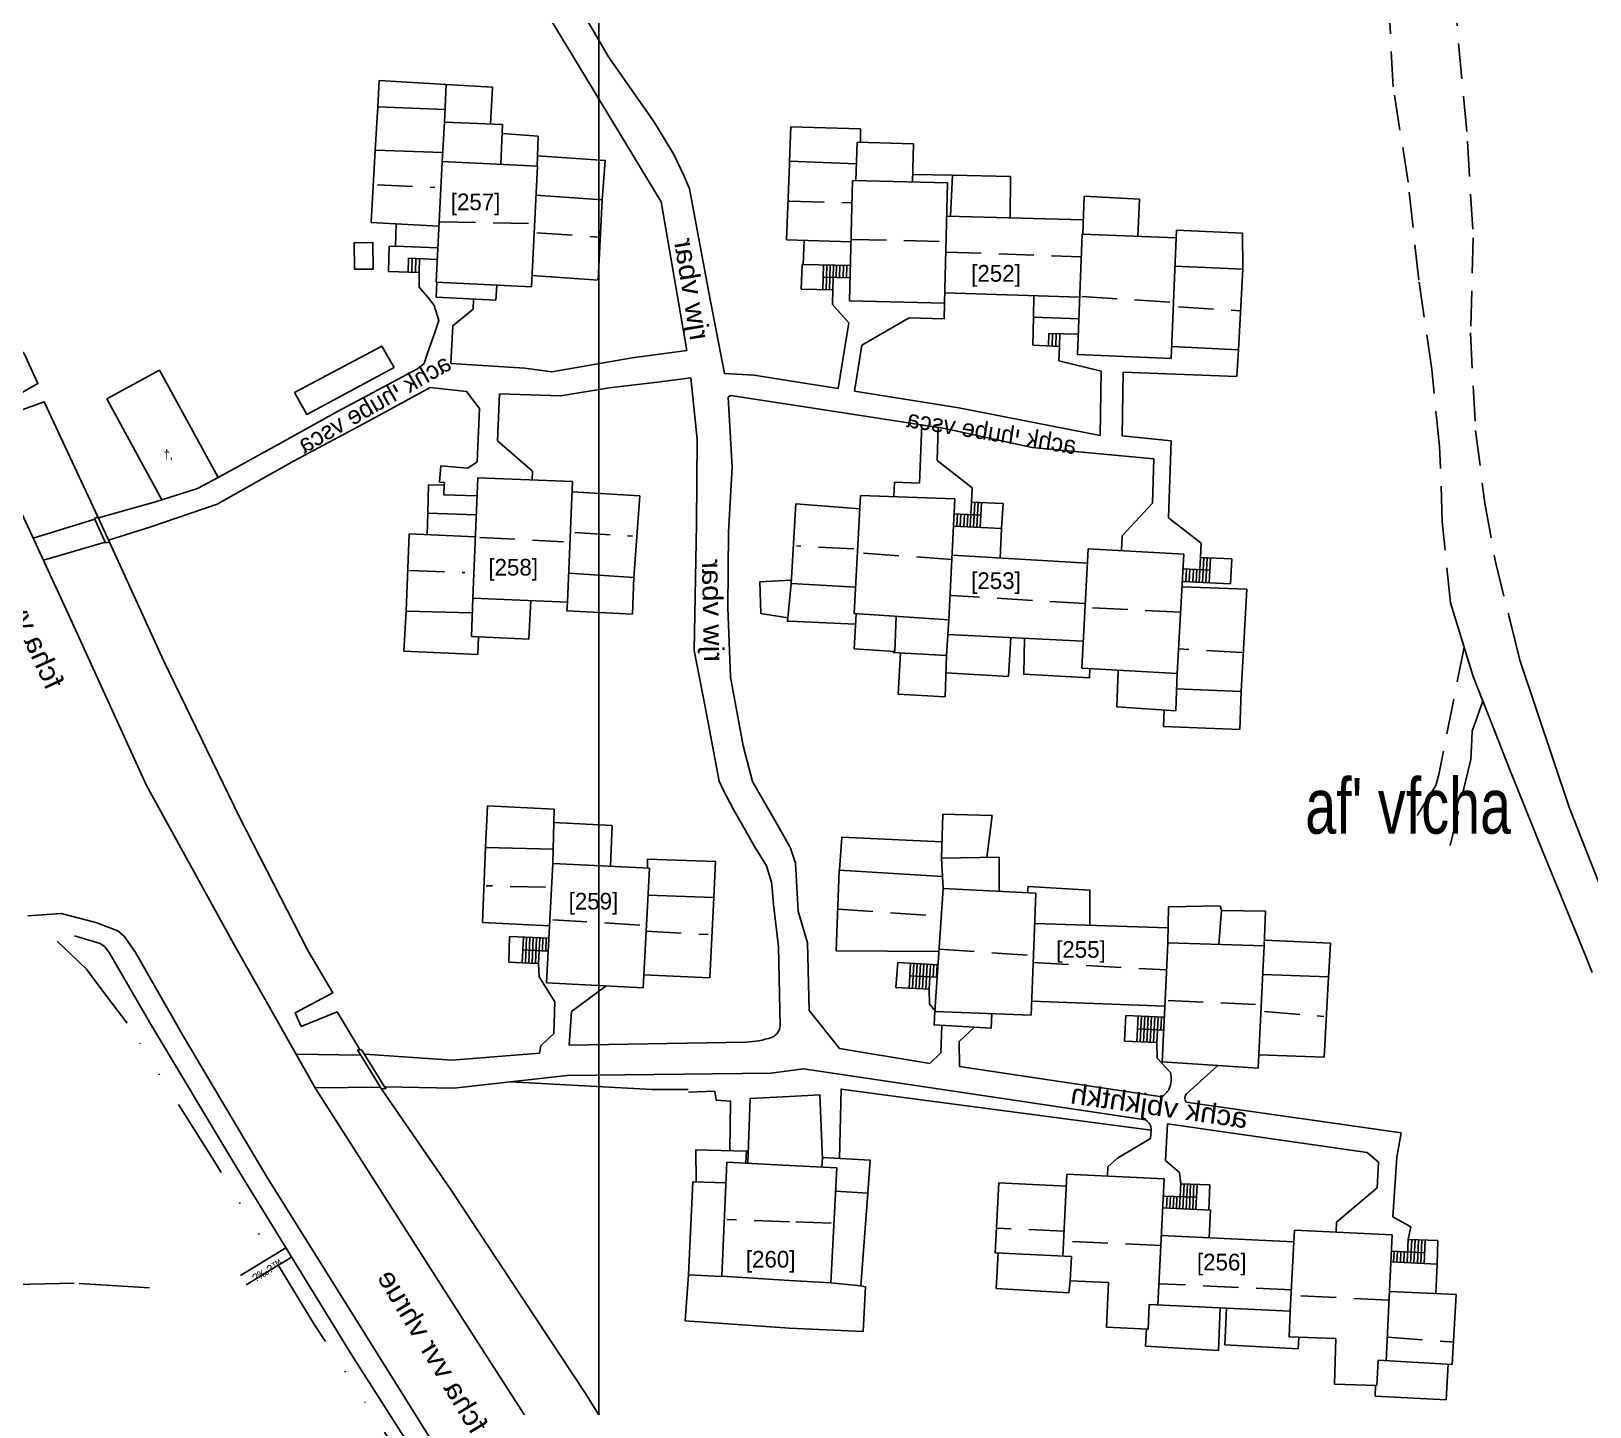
# Model space of a CAD drawing. Header units: millimetres. Extents: x 206768 to 208678, y 737854 to 739416.
# Drawn here: x 207781.8 to 207922, y 738370.9 to 738494.7 of the extents above; entities that cross this region are included whole.
import ezdxf
from ezdxf.enums import TextEntityAlignment as Align

# ---------------------------------------------------------------- set-up
doc = ezdxf.new("R2010")
doc.units = ezdxf.units.MM
doc.header["$LTSCALE"] = 0.5
doc.linetypes.add('DIVIDE', pattern=[31.75, 12.7, -6.35, 0, -6.35, 0, -6.35])
doc.linetypes.add('HIDDEN', pattern=[9.524999999999999, 6.35, -3.175])
doc.layers.get('0').update_dxf_attribs({"color": 2})
for name, color, linetype in [('1BATIM', 6, 'Continuous'), ('1MADREGOT', 60, 'Continuous'), ('F-MADREGOT', 61, 'Continuous'), ('H-HOUSE', 6, 'Continuous'), ('H-KATAN', 6, 'Continuous'), ('H-ROOF', 6, 'HIDDEN'), ('H-SCHACHA', 6, 'Continuous'), ('MISPAR', 1, 'Continuous'), ('R-MIDRACHA', 31, 'Continuous'), ('T-KOLTAN', 7, 'Continuous'), ('TEXT', 7, 'Continuous'), ('TR_ANOT_L', 7, 'Continuous'), ('W-CANAL', 7, 'DIVIDE')]:
    doc.layers.add(name, color=color, linetype=linetype)
for name, color, linetype, lineweight in [('1COVER', 7, 'Continuous', 25), ('1DIRT-ROAD', 30, 'HIDDEN', 25), ('1KAV-ASFLT', 7, 'Continuous', 25), ('1PRAT', 12, 'Continuous', 25), ('A-NOTE', 82, 'Continuous', 9), ('R-E-SAFA', 7, 'Continuous', 25), ('R-MER', 7, 'Continuous', 25), ('rehovot', 7, 'Continuous', 40)]:
    doc.layers.add(name, color=color, linetype=linetype, lineweight=lineweight)
doc.layers.add('help', color=2, linetype='Continuous', lineweight=9, plot=False)
doc.styles.add('NR1', font='narkism$.shx')
doc.styles.add('REHOV-BIG', font='gil1.shx', dxfattribs={"height": 1.8})
doc.styles.add('REHOV-SMALL', font='Gil.shx', dxfattribs={"height": 1.6})
doc.styles.add('TRHEBTXT', font='hebtxt')

# ---------------------------------------------------------------- blocks, each defined once
blk = doc.blocks.new('ANOT0')
at = {"style": 'TRHEBTXT', "flags": 8}
blk.add_attdef('TEXT', text='', height=1.6, dxfattribs=at).set_placement((0, -1.155555555555556), align=Align.TOP_CENTER)
blk = doc.blocks.new('TR_LOT')
at = {"flags": 8}
blk.add_attdef('LOT', text='', height=3, dxfattribs=at).set_placement((0, 0), align=Align.MIDDLE_CENTER)

msp = doc.modelspace()

# ---------------------------------------------------------------- linework, layer by layer
at = {"layer": '1BATIM'}
for p, q in [((207864.7583039778, 738450.155859446), (207869.0922400762, 738449.9458040786)), ((207868.9456369784, 738447.2740788873), (207869.0922400762, 738449.9458040786)), ((207874.95, 738391.8599999999), (207874.5878327675, 738384.4903179448)), ((207874.95, 738391.8599999999), (207883.7, 738391.4299999999)), ((207883.1428522023, 738380.0926901621), (207883.7, 738391.4299999999)), ((207868.84, 738391.07), (207868.52, 738384.7999999999)), ((207874.8965504499, 738390.7723638064), (207868.84, 738391.07)), ((207887.87, 738388.6299999999), (207883.5727778791, 738388.8411777727)), ((207887.87, 738388.6299999999), (207887.7492734726, 738386.1361478757)), ((207895.3804048057, 738385.7667274209), (207883.4500727321, 738386.3442707113)), ((207895.3804048057, 738385.7667274209), (207895.0491858298, 738379.552936371)), ((207895.43, 738386.83), (207895.3804048057, 738385.7667274209)), ((207895.43, 738386.83), (207904.22, 738386.4199999999)), ((207903.6911041708, 738375.0809894173), (207904.22, 738386.4199999999)), ((207875.3618120121, 738384.4508166118), (207868.52, 738384.7999999999)), ((207868.6, 738381.57), (207868.7642123744, 738384.7875362105)), ((207875.25, 738382.26), (207875.3618120121, 738384.4508166118)), ((207908.26, 738383.7799999999), (207904.1058979598, 738383.9737635764)), ((207908.26, 738383.7799999999), (207908.135741707, 738381.1160234243)), ((207868.6, 738381.57), (207875.14, 738381.2)), ((207875.14, 738381.2), (207875.25, 738382.26)), ((207875.25, 738382.26), (207878.7014934641, 738382.1035322963)), ((207878.7014934641, 738382.1035322963), (207878.52, 738378.1)), ((207882.27, 738377.9299999999), (207882.3696310095, 738380.1277428562)), ((207882.3696310095, 738380.1277428562), (207895.0491858298, 738379.552936371)), ((207909.98, 738381.0299999999), (207903.9816396667, 738381.3097870006)), ((207909.98, 738381.0299999999), (207909.63, 738374.75)), ((207888.59, 738376.01), (207888.7635308349, 738379.8378860641)), ((207889.16, 738376.51), (207889.3097416443, 738379.8131245073)), ((207894.97, 738377.22), (207895.0491858298, 738379.552936371)), ((207878.52, 738378.1), (207882.27, 738377.9299999999)), ((207882.04, 738376.3999999999), (207882.109689456, 738377.9372674113)), ((207899.1590902096, 738377.0778115594), (207894.97, 738377.22)), ((207895.78, 738376.1599999999), (207895.8150055836, 738377.1913183483)), ((207882.04, 738376.3999999999), (207888.59, 738376.01)), ((207889.16, 738376.51), (207895.78, 738376.1599999999)), ((207899.02, 738372.98), (207899.1590902096, 738377.0778115594)), ((207902.9765580409, 738375.120812848), (207902.85, 738372.85)), ((207909.63, 738374.75), (207902.9765580409, 738375.120812848)), ((207909.07, 738371.5599999999), (207909.2489701448, 738374.7712357403)), ((207899.02, 738372.98), (207902.85, 738372.85)), ((207902.68, 738371.8799999999), (207902.7130820248, 738372.8546473463)), ((207902.68, 738371.8799999999), (207909.07, 738371.5599999999))]:
    msp.add_line(p, q, dxfattribs=at)
at = {"layer": '1COVER'}
for p, q in [((207812.9680859875, 738487.8641064707), (207813.1079503394, 738490.2458750316)), ((207813.1079503394, 738490.2458750316), (207819.1334537026, 738489.885557211)), ((207864.68, 738481.7199999999), (207861.101929807, 738481.7820361854)), ((207816.6807574383, 738472.9600605174), (207816.7, 738471.65)), ((207853.9014129947, 738471.4004493121), (207853.8756598178, 738470.1053142099)), ((207821.54, 738469.67), (207821.5856615122, 738470.5710633805)), ((207855.3308321045, 738468.4553222051), (207853.8756598178, 738470.1053142099)), ((207863.9170023633, 738468.8029421958), (207863.9520287954, 738470.2025039664)), ((207854.381005516, 738462.5309800939), (207855.3308321045, 738468.4553222052)), ((207860.7756986818, 738468.8815261902), (207856.5269696558, 738466.4405629246)), ((207860.7756986818, 738468.8815261902), (207863.9170023633, 738468.8029421958)), ((207856.5269696558, 738466.4405629246), (207855.8620910438, 738462.2935234468)), ((207874.3021188854, 738466.3121745384), (207874.2448527209, 738465.0134364638)), ((207890.2612574027, 738463.6034070338), (207890.39, 738466)), ((207788.5809250519, 738461.597643151), (207793.3171075898, 738464.1915928357)), ((207793.3171075898, 738464.1915928357), (207798.6010791699, 738454.5438135917)), ((207874.2448527209, 738465.0134364638), (207878.03, 738464.09)), ((207880.0264139246, 738464.016628517), (207890.2612574027, 738463.6034070338)), ((207788.5809250519, 738461.597643151), (207793.5470823982, 738452.5301474152)), ((207861.8972865816, 738459.2612879522), (207861.7104630791, 738454.0211390551)), ((207863.3900687122, 738459.0321056333), (207863.2843287917, 738456.0662425593)), ((207863.99, 738458.94), (207871.85, 738457.22)), ((207884.3556751818, 738457.8419638898), (207884.1085372269, 738450.9100754306)), ((207821.9048543444, 738455.940178298), (207821.0833943804, 738455.3699121079)), ((207866.4362081036, 738453.6033871425), (207863.2843287917, 738456.0662425593)), ((207818.6465197266, 738455.5674229523), (207818.5283230642, 738454.1093177921)), ((207821.0833943804, 738455.3699121079), (207818.6465197266, 738455.5674229523)), ((207826.88, 738455.1), (207826.848032592, 738454.3144428842)), ((207818.95, 738453.83), (207818.9576809209, 738454.0745093148)), ((207859.4560730458, 738454.101513306), (207859.3884965059, 738452.8030966219)), ((207861.7104630791, 738454.0211390551), (207859.4560730458, 738454.101513306)), ((207866.4362081036, 738453.6033871425), (207866.380147544, 738452.3092096539)), ((207879.9414339518, 738449.2944484869), (207882.6547661924, 738452.2334667161)), ((207887.0281676823, 738448.6286975698), (207884.1085372269, 738450.9100754306)), ((207879.9414339518, 738449.2944484869), (207879.8738574118, 738447.9960318027)), ((207887.0281676823, 738448.6286975698), (207886.9721071227, 738447.3345200812)), ((207822.67, 738421.26), (207822.8267037798, 738424.9923138231)), ((207822.8267037798, 738424.9923138231), (207828.8480107849, 738424.6858273926)), ((207828.794843411, 738423.4869801289), (207828.8480107849, 738424.6858273926))]:
    msp.add_line(p, q, dxfattribs=at)
msp.add_lwpolyline([(207793.5470823982, 738452.5301474154), (207796.75, 738453.53), (207798.6010791699, 738454.5438135917)], dxfattribs=at)
at = {"layer": '1DIRT-ROAD'}
for points in [[(207909.47, 738443.24), (207908.73, 738450.57), (207908.49, 738457.35), (207907.78, 738464.23), (207906.62, 738472.29), (207905.66, 738481.08), (207904.31, 738489.68), (207903.74, 738500.57), (207902.04, 738505.73), (207901.36, 738507.55), (207900.81, 738510.55), (207900.64, 738511.83), (207900.59, 738514.75), (207900.51, 738517.4), (207900.76, 738523.1), (207900.44, 738525.7), (207900.31, 738528.17), (207900.5, 738530.54), (207900.81, 738532.84), (207901.8, 738538.17)], [(207905.47, 738537.82), (207906.28, 738525.62), (207908.4, 738513.1), (207909.41, 738503.06), (207910.2, 738493.56), (207911.01, 738484.78), (207911.51, 738476.08), (207911.27, 738467.53), (207911.72, 738458.75), (207912.56, 738452.22), (207913.51, 738446.95), (207914.86, 738441.53)], [(207910.6901329347, 738439.2670548282), (207908.43, 738427.8), (207908.15, 738426.82), (207905.89, 738423.16)], [(207909.43, 738421.44), (207911.3, 738429.15), (207911.37, 738430.32), (207911.43, 738431.71), (207912.3828075908, 738434.4002802564)]]:
    msp.add_lwpolyline(points, dxfattribs=at)
at = {"layer": '1KAV-ASFLT'}
for points in [[(207747.59, 738521.65), (207747.59, 738521.65), (207752.97, 738512.11), (207759.33, 738499.36), (207770.23, 738474.63), (207778.56, 738456.41), (207785.34, 738441.82), (207792.15, 738426.81), (207800, 738412.62), (207807.37, 738399.56), (207820.94, 738378.31), (207836.04, 738354.86), (207839.2351979886, 738350)], [(207922.2066421826, 738410), (207921.57, 738411.58), (207917.8, 738420.81), (207914.82, 738428.23), (207913.25, 738432.21), (207911.5, 738436.63), (207909.47, 738443.24)], [(207914.86, 738441.53), (207915.71, 738438.1), (207920.17, 738424.78), (207925.79, 738410.53), (207925.9892675782, 738410)], [(207829.1945, 738350), (207828.78, 738350.64), (207820.49, 738363.59), (207813.27, 738375.17), (207803.03, 738391.57), (207795.48, 738404.25), (207791.16, 738411.81), (207790.15, 738413.28), (207789.58, 738413.74), (207787.6, 738414.5), (207784.5, 738415.31), (207781.49, 738415.1)]]:
    msp.add_lwpolyline(points, dxfattribs=at)
at = {"layer": '1MADREGOT'}
for p, q in [((207815.7302873841, 738474.2460621934), (207815.6912362019, 738472.9908456224)), ((207816.0599713098, 738474.2307705702), (207816.021076614, 738472.9805839207)), ((207816.3898117219, 738474.2205088686), (207816.3509170262, 738472.9703222191)), ((207816.7196521341, 738474.2102471669), (207816.6807574383, 738472.9600605174)), ((207851.1347446922, 738473.6997270943), (207851.0644227774, 738471.461523084)), ((207851.23, 738473.7), (207851.1347446922, 738473.6997270943)), ((207853.0016947061, 738471.4229659947), (207853.0574695315, 738473.6516082718)), ((207853.0295821187, 738472.5372871332), (207855.4588214982, 738472.4764920907)), ((207853.3016008023, 738471.4154604337), (207853.3573756277, 738473.6441027109)), ((207853.6015068986, 738471.4079548728), (207853.6572817239, 738473.6365971501)), ((207853.9014129947, 738471.4004493121), (207853.9571878201, 738473.6290915894)), ((207854.1992158941, 738472.5080154459), (207854.2271033067, 738473.6223365844)), ((207854.4991219903, 738472.5005098849), (207854.527009403, 738473.6148310236)), ((207854.8290186962, 738472.4922537683), (207854.8569061088, 738473.6065749067)), ((207855.1289247924, 738472.4847482073), (207855.1568122051, 738473.599069346)), ((207853.9015283036, 738471.4050568081), (207851.0644227774, 738471.461523084)), ((207873.3125128678, 738466.3558099276), (207873.3240988078, 738467.4903602279)), ((207873.6423815403, 738466.3412647978), (207873.6539758066, 738467.4766304425)), ((207873.9722502129, 738466.3267196682), (207873.9839586012, 738467.4732606837)), ((207874.3021188854, 738466.3121745384), (207874.3139413958, 738467.4698909249)), ((207866.380147544, 738452.3092096539), (207866.272223527, 738450.0824834387)), ((207866.3799244218, 738452.3046061189), (207869.2149310027, 738452.1817489126)), ((207866.6797957976, 738452.2946864301), (207866.5718717807, 738450.0679602149)), ((207866.9794440515, 738452.2801632062), (207866.8715200345, 738450.0534369911)), ((207867.2790923052, 738452.2656399823), (207867.1711682882, 738450.0389137672)), ((207869.0922400762, 738449.9458040786), (207869.2149310027, 738452.1817489126)), ((207867.2251302967, 738451.1522768748), (207864.8122659863, 738451.2692225534)), ((207865.1275925205, 738451.2539394416), (207865.0736305121, 738450.140576334)), ((207865.4272407743, 738451.2394162177), (207865.3732787658, 738450.1260531101)), ((207865.7568538534, 738451.2234406717), (207865.7028918449, 738450.110077564)), ((207866.0565021071, 738451.2089174477), (207866.0025400986, 738450.0955543402)), ((207886.9723302448, 738447.3391236161), (207886.8644062278, 738445.1123974009)), ((207886.9721071227, 738447.3345200812), (207889.8071137035, 738447.2116628748)), ((207887.2719784985, 738447.3246003924), (207887.1640544816, 738445.0978741772)), ((207887.5716267523, 738447.3100771684), (207887.4637027353, 738445.0833509533)), ((207887.871275006, 738447.2955539445), (207887.763350989, 738445.0688277294)), ((207887.8173129976, 738446.182190837), (207885.4044486871, 738446.2991365156)), ((207885.7197752214, 738446.2838534039), (207885.6658132129, 738445.1704902962)), ((207886.0194234751, 738446.2693301799), (207885.9654614666, 738445.1559670724)), ((207886.3490365542, 738446.2533546339), (207886.2950745457, 738445.1399915263)), ((207886.648684808, 738446.23883141), (207886.5947227995, 738445.1254683024)), ((207889.684422777, 738444.9757180408), (207889.8071137035, 738447.2116628748)), ((207885.3504866787, 738445.1857734083), (207889.684422777, 738444.9757180408))]:
    msp.add_line(p, q, dxfattribs=at)
at = {"layer": '1PRAT'}
for p, q in [((207824.75, 738410.9199999999), (207824.81, 738413.23)), ((207824.81, 738413.23), (207828.3592673489, 738413.0821138603)), ((207825.97, 738410.8799999999), (207826.0657365685, 738413.1776776429)), ((207826.2657994021, 738410.8676750249), (207826.3615359705, 738413.1653526679)), ((207826.5595445255, 738410.8554356447), (207826.655281094, 738413.1531132876)), ((207826.853289649, 738410.8431962646), (207826.9490262175, 738413.1408739076)), ((207827.1470347725, 738410.8309568844), (207827.242771341, 738413.1286345273)), ((207827.440779896, 738410.8187175043), (207827.5365164645, 738413.1163951473)), ((207827.7823933037, 738411.9553169457), (207827.830261588, 738413.104155767)), ((207828.0761384272, 738411.9430775654), (207828.1240067115, 738413.091916387)), ((207825.97, 738410.8799999999), (207824.75, 738410.9199999999)), ((207827.44, 738410.7999999999), (207825.97, 738410.8799999999)), ((207826.0178682843, 738412.0288388215), (207828.3004264537, 738411.9337322311)), ((207827.48, 738409.6099999999), (207827.44, 738410.7999999999)), ((207859.58, 738408.6599999999), (207859.74, 738410.8899999999)), ((207863.3684040323, 738410.688421998), (207859.74, 738410.8899999999)), ((207860.77, 738408.6), (207860.8936615384, 738410.8259076922)), ((207861.0695381059, 738408.583358994), (207861.1931996444, 738410.8092666863)), ((207861.369076212, 738408.5667179881), (207861.4927377503, 738410.7926256804)), ((207861.6686143178, 738408.5500769822), (207861.7922758563, 738410.7759846746)), ((207861.9681524238, 738408.5334359764), (207862.0918139623, 738410.7593436687)), ((207860.8318307692, 738409.7129538461), (207863.2921878431, 738409.5762673423)), ((207862.2676905298, 738408.5167949705), (207862.3913520682, 738410.7427026628)), ((207862.57, 738408.5), (207862.6318307692, 738409.6129538461)), ((207862.6290594049, 738409.6131078107), (207862.6908901742, 738410.726061657)), ((207862.9285975109, 738409.5964668049), (207862.9904282801, 738410.7094206511)), ((207863.2281356169, 738409.579825799), (207863.2899663861, 738410.6927796452)), ((207860.77, 738408.6), (207859.58, 738408.6599999999)), ((207862.57, 738408.5), (207860.77, 738408.6)), ((207862.61, 738407.1599999999), (207862.57, 738408.5)), ((207863.2004026222, 738406.4755509424), (207862.61, 738407.1599999999)), ((207880.131863007, 738403.8626742773), (207880.2616382721, 738406.1387327728)), ((207880.2616382721, 738406.1387327728), (207883.739330711, 738405.9844324257)), ((207881.3600000005, 738406.09), (207881.2575073827, 738403.779974075)), ((207881.6597051498, 738406.0767025019), (207881.557212532, 738403.766676577)), ((207881.9594102992, 738406.0634050037), (207881.8569176813, 738403.7533790789)), ((207882.2591154485, 738406.0501075056), (207882.1566228307, 738403.7400815808)), ((207882.5588205979, 738406.0368100076), (207882.45632798, 738403.7267840828)), ((207882.8585257472, 738406.0235125095), (207882.7560331294, 738403.7134865847)), ((207883.1582308965, 738406.0102150114), (207883.1069845876, 738404.855202049)), ((207883.4579360459, 738405.9969175134), (207883.406689737, 738404.8419045509)), ((207880.13, 738403.83), (207883.06, 738403.7)), ((207881.3087536916, 738404.9349870374), (207883.6836738912, 738404.8296151517)), ((207883.1112463089, 738404.8550129624), (207883.06, 738403.7)), ((207883.07, 738402.3099999999), (207883.06, 738403.7)), ((207901.96, 738393.8099999999), (207901.96, 738393.8099999999)), ((207886.6544434174, 738389.7982886571), (207883.6245629443, 738389.8949436344)), ((207883.9803662967, 738389.8835932972), (207883.9282804734, 738388.8237073596)), ((207884.2742603569, 738389.874217903), (207884.2219261072, 738388.8092767742)), ((207884.5681544172, 738389.8648425089), (207884.5155717409, 738388.7948461887)), ((207884.8620484775, 738389.8554671147), (207884.8092173746, 738388.7804156033)), ((207885.1559425378, 738389.8460917205), (207885.1028630084, 738388.7659850179)), ((207885.212426271, 738391.0193717825), (207885.1547697751, 738389.8461291323)), ((207887.82, 738390.9099999999), (207885.2072975784, 738390.9953044977)), ((207885.5072436761, 738391.004883613), (207885.3965086421, 738388.7515544324)), ((207885.8008893098, 738390.9904530275), (207885.6901542758, 738388.737123847)), ((207886.0945349436, 738390.9760224421), (207885.9837999096, 738388.7226932616)), ((207886.3881805773, 738390.9615918567), (207886.2774455433, 738388.7082626761)), ((207886.681826211, 738390.9471612712), (207886.571091177, 738388.6938320907)), ((207887.82, 738390.9099999999), (207887.7318151603, 738388.6367907978)), ((207905.6672709803, 738385.9814924798), (207905.5704363172, 738383.9054517758)), ((207908.32, 738385.9099999999), (207905.6672709803, 738385.9814924798)), ((207905.977329332, 738385.9670301449), (207905.8804946689, 738383.890989441)), ((207906.282996999, 738385.9527726087), (207906.1861623359, 738383.8767319047)), ((207906.588664666, 738385.9385150725), (207906.4918300029, 738383.8624743684)), ((207906.894332333, 738385.9242575362), (207906.7974976699, 738383.8482168321)), ((207907.2, 738385.9099999999), (207907.1031653369, 738383.8339592959)), ((207908.26, 738383.7799999999), (207908.32, 738385.9099999999)), ((207804.6965007255, 738385.2416049201), (207800.6087533488, 738382.7551298905)), ((207805.2187922338, 738384.3888324478), (207801.1284381176, 738381.9007718033)), ((207907.1481856902, 738384.7991517482), (207904.1509183131, 738384.9389560285)), ((207904.3927860025, 738384.9276743729), (207904.3477656492, 738383.9624819208)), ((207904.6984536695, 738384.9134168368), (207904.6534333162, 738383.9482243846)), ((207905.0041213365, 738384.8991593005), (207904.9591009832, 738383.9339668483)), ((207905.3097890035, 738384.8849017643), (207905.2647686502, 738383.919709312))]:
    msp.add_line(p, q, dxfattribs=at)
at = {"layer": 'F-MADREGOT'}
for p, q in [((207813.99, 738475.31), (207813.92, 738473.06)), ((207814.55, 738475.34), (207813.99, 738475.31)), ((207815.7302873841, 738474.2460621934), (207818.3305819867, 738474.1519314694)), ((207813.92, 738473.06), (207816.6807574383, 738472.9600605174)), ((207871.97, 738468.93), (207871.8909508012, 738466.418491856)), ((207873.3240988078, 738467.4903602279), (207875.9748414848, 738467.4355445879)), ((207871.8909508012, 738466.418491856), (207874.3021188854, 738466.3121745384))]:
    msp.add_line(p, q, dxfattribs=at)
at = {"layer": 'H-HOUSE'}
for p, q in [((207818.9558765151, 738486.4778402206), (207819.1334537026, 738489.885557211)), ((207819.1334537026, 738489.885557211), (207823.2887198055, 738489.6370773189)), ((207823.2887198055, 738489.6370773189), (207823.114021743, 738486.3262196147)), ((207818.7537820781, 738482.9551683338), (207818.9558765151, 738486.4778402206)), ((207818.9558765151, 738486.4778402206), (207824.2, 738486.27)), ((207824.2, 738486.27), (207824.0328201223, 738482.6928465987)), ((207824.1530008948, 738485.463182027), (207827.4084774419, 738485.2354439294)), ((207827.4084774419, 738485.2354439294), (207827.31, 738482.53)), ((207812.74, 738483.98), (207812.3812116383, 738477.4523799531)), ((207812.76, 738483.98), (207812.74, 738483.98)), ((207812.76, 738483.98), (207818.8005829087, 738483.7709452182)), ((207855.9720240103, 738481.2302200116), (207856.08, 738484.7)), ((207856.08, 738484.7), (207861.16, 738484.53)), ((207861.16, 738484.53), (207861.0668476828, 738481.102664091)), ((207818.2147814629, 738472.1059179641), (207818.7537820781, 738482.9551683338)), ((207818.7537820781, 738482.9551683338), (207827.3303229994, 738482.5289897238)), ((207827.3303229994, 738482.5289897238), (207826.7911055125, 738471.6797524185)), ((207850, 738482.7182142846), (207849.73, 738475.9200000002)), ((207850.01, 738482.97), (207850, 738482.7182142851)), ((207856.0190988889, 738482.7429588361), (207850.01, 738482.97)), ((207855.6780797054, 738481.2375793117), (207855.4072614428, 738470.4162629712)), ((207864.2228465043, 738481.0236493181), (207855.6780797054, 738481.2375793117)), ((207863.9520287954, 738470.2025039664), (207864.2228465043, 738481.0236493181)), ((207827.2015001367, 738479.9370303706), (207833.16, 738479.52)), ((207833.16, 738479.52), (207832.78, 738472.29)), ((207876.39, 738476.42), (207876.514549418, 738479.846568913)), ((207876.514549418, 738479.846568913), (207881.4809804858, 738479.5707952629)), ((207881.4809804858, 738479.5707952629), (207881.3438068034, 738476.2193487396)), ((207812.3812116383, 738477.4523799531), (207818.465430891, 738477.1511040434)), ((207864.148312337, 738478.0454649837), (207876.4365252067, 738477.6999885334)), ((207849.73, 738475.9200000002), (207855.5399477716, 738475.7181238004)), ((207876.3377329707, 738476.4215642067), (207875.9000834551, 738465.5843655247)), ((207884.7800220678, 738476.0805461776), (207876.3377329707, 738476.4215642067)), ((207884.3423782895, 738465.2435163853), (207884.7800220678, 738476.0805461776)), ((207832.78, 738472.29), (207826.842293231, 738472.7096665405)), ((207890.78, 738473.26), (207884.677323789, 738473.537509211)), ((207890.39, 738466), (207890.78, 738473.26)), ((207826.7911055125, 738471.6797524185), (207818.2147814629, 738472.1059179641)), ((207876.1088875174, 738470.7548296247), (207863.9753361478, 738471.1338029171)), ((207855.4072614428, 738470.4162629712), (207863.9520287954, 738470.2025039664)), ((207875.9000834551, 738465.5843655247), (207884.3423782895, 738465.2435163853)), ((207884.3850788955, 738466.3008780171), (207890.39, 738466)), ((207821.5210630829, 738443.6683982098), (207821.9624915677, 738454.5132547593)), ((207821.9624915677, 738454.5132547593), (207830.4788303504, 738454.1666914467)), ((207830.4788303504, 738454.1666914467), (207830.0373980994, 738443.3216644415)), ((207830.4415391811, 738453.2505288012), (207836.53, 738452.87)), ((207836.53, 738452.87), (207835.99, 738445.54)), ((207856.39, 738452.91), (207855.8373096283, 738442.2905986526)), ((207864.8784986424, 738452.60736527), (207856.39, 738452.91)), ((207850.5849377168, 738452.1478493697), (207850.15, 738444.99)), ((207856.327825048, 738451.7153695115), (207850.5849377168, 738452.1478493697)), ((207864.3510962214, 738441.7258133206), (207864.8784986424, 738452.60736527)), ((207815.78, 738449.47), (207815.51, 738442.52)), ((207821.7464374664, 738449.2053151586), (207815.78, 738449.47)), ((207864.6323816305, 738447.5293926566), (207876.8054321994, 738446.8088354034)), ((207876.875360906, 738448.1029351809), (207876.2942178682, 738437.377812396)), ((207885.4706813432, 738447.6372792323), (207876.875360906, 738448.1029351809)), ((207884.8895253758, 738436.9119847367), (207885.4706813432, 738447.6372792323)), ((207835.99, 738445.54), (207830.1434971949, 738445.9282876626)), ((207850.15, 738444.99), (207855.9608930455, 738444.6651323426)), ((207885.3120600187, 738444.6800766122), (207891.1589176448, 738444.4895320826)), ((207891.1589176448, 738444.4895320826), (207890.6427928504, 738435.2727680425)), ((207821.5210630829, 738443.6683982098), (207821.3914404756, 738440.2251271531)), ((207830.0373980994, 738443.3216644415), (207821.5210630829, 738443.6683982098)), ((207826.5644975514, 738439.9966029028), (207826.7466467932, 738443.455643976)), ((207815.51, 738442.52), (207821.471597368, 738442.3544000732)), ((207856.0089231085, 738442.2792142027), (207855.82, 738439.12)), ((207855.8373096283, 738442.2905986526), (207864.3510962214, 738441.7258133206)), ((207859.4689707001, 738438.8768611288), (207859.6032155235, 738442.0407769796)), ((207864.3510962214, 738441.7258133206), (207864.1250666124, 738438.5253557693)), ((207821.3914404756, 738440.2251271531), (207826.5644975514, 738439.9966029028)), ((207864.2575840304, 738440.401731051), (207876.425586448, 738439.8013361951)), ((207855.82, 738439.12), (207859.4689707001, 738438.8768611288)), ((207859.34, 738438.79), (207859.3447359893, 738438.8851391583)), ((207864.1250666124, 738438.5253557693), (207859.34, 738438.79)), ((207859.7934456581, 738435.0533353887), (207859.9925120682, 738438.7539119853)), ((207864.1250666124, 738438.5253557693), (207864.018576122, 738434.7875527613)), ((207876.2942178682, 738437.377812396), (207884.8895253758, 738436.9119847367)), ((207879.44, 738433.9), (207879.5611846844, 738437.1820852031)), ((207884.89, 738436.99), (207884.77, 738433.53)), ((207864.018576122, 738434.7875527613), (207859.7934456581, 738435.0533353887)), ((207890.6427928504, 738435.2727680425), (207884.8277660442, 738435.513504821)), ((207884.77, 738433.53), (207879.44, 738433.9)), ((207828.7045500892, 738419.8209024905), (207828.794843411, 738423.4869801289)), ((207828.794843411, 738423.4869801289), (207834.04, 738423.22)), ((207863.68, 738420.28), (207863.79, 738424.26)), ((207863.79, 738424.26), (207868.23, 738424.12)), ((207868.23, 738424.12), (207867.7475905296, 738420.3526117547)), ((207834.04, 738423.22), (207833.8973418001, 738419.554781634)), ((207822.386146796, 738414.4992872818), (207822.67, 738421.26)), ((207822.67, 738421.26), (207828.7357709905, 738421.0885294419)), ((207828.7045500892, 738419.8209024905), (207828.1534365902, 738409.0649713436)), ((207837.4066649083, 738419.3749353928), (207828.7045500892, 738419.8209024905)), ((207836.8555634446, 738408.6191781287), (207837.4066649083, 738419.3749353928)), ((207854.48, 738419.21), (207854.2, 738411.96)), ((207863.7726600084, 738418.647439865), (207854.48, 738419.21)), ((207863.67, 738420.29), (207868.88, 738420.37)), ((207863.84, 738417.57), (207863.67, 738420.29)), ((207868.88, 738420.37), (207868.8579925753, 738417.3109679704)), ((207837.2541907339, 738416.9541520498), (207843.1922350204, 738416.7540959507)), ((207843.1922350204, 738416.7540959507), (207842.8252776505, 738409.5187060443)), ((207863.32122633, 738410), (207863.84, 738417.57)), ((207863.84, 738417.57), (207872.17, 738417.14)), ((207872.17, 738417.14), (207871.8903825137, 738410)), ((207884.04, 738412.67), (207884.11, 738415.91)), ((207884.11, 738415.91), (207888.74, 738416)), ((207888.88, 738415.57), (207888.6246443902, 738412.5279375177)), ((207888.74, 738416), (207888.88, 738415.57)), ((207892.82, 738415.52), (207888.88, 738415.57)), ((207892.71, 738412.41), (207892.82, 738415.52)), ((207828.4162515542, 738414.1942589815), (207822.386146796, 738414.4992872818)), ((207884.0690880377, 738414.0163606035), (207872.0626178611, 738414.3980095697)), ((207883.9328623853, 738410), (207884.05, 738412.66)), ((207884.05, 738412.66), (207892.71, 738412.41)), ((207892.71, 738412.41), (207892.5916909091, 738410)), ((207854.2, 738411.96), (207863.4510063476, 738411.8937636777)), ((207842.8252776505, 738409.5187060443), (207836.9163160995, 738409.8048777741)), ((207863.08, 738406.48), (207863.32122633, 738410)), ((207871.8903825137, 738410), (207871.74, 738406.16)), ((207883.5458692408, 738401.9703215103), (207883.9328623853, 738410)), ((207892.5916909091, 738410), (207892.17, 738401.41)), ((207892.56, 738409.82), (207898.49, 738409.62)), ((207898.49, 738409.62), (207898.1, 738402.39)), ((207828.1534365902, 738409.0649713436), (207836.8555634446, 738408.6191781287)), ((207871.7900197356, 738407.4372481327), (207883.7866264126, 738406.9657657743)), ((207871.74, 738406.16), (207863.08, 738406.48)), ((207898.1, 738402.39), (207892.2286774715, 738402.605281826)), ((207892.17, 738401.41), (207883.5458692408, 738401.9703215103)), ((207843.91, 738382.68), (207844.38, 738392.94)), ((207844.38, 738392.94), (207850, 738392.6501921134)), ((207850, 738392.6501921134), (207854.27, 738392.43)), ((207840.91, 738382.8), (207841.313604456, 738391.1849304707)), ((207841.313604456, 738391.1849304707), (207844.2945018611, 738391.0735938183)), ((207854.27, 738392.43), (207853.72, 738382.08)), ((207857.04, 738390.15), (207854.1590534681, 738390.3421879915)), ((207856.43, 738381.82), (207857.04, 738390.15)), ((207840.6106697391, 738378.6790697578), (207840.91, 738382.8)), ((207843.87, 738382.65), (207840.91, 738382.8)), ((207850, 738382.3075229357), (207843.91, 738382.68)), ((207853.72, 738382.08), (207850, 738382.3075229357)), ((207853.72, 738382.08), (207856.43, 738381.82)), ((207856.43, 738381.82), (207856.85, 738381.74)), ((207856.85, 738381.74), (207856.62, 738377.72)), ((207850, 738378.0246517411), (207840.6106697391, 738378.6790697578)), ((207856.62, 738377.72), (207850, 738378.0246517411))]:
    msp.add_line(p, q, dxfattribs=at)
at = {"layer": 'H-KATAN'}
msp.add_lwpolyline([(207812.529726678, 738475.6622519944), (207810.8550354954, 738475.648042948), (207810.8752977123, 738473.2627311173), (207812.5499878258, 738473.2769736509), (207812.529726678, 738475.6622519944)], dxfattribs=at)
at = {"layer": 'H-ROOF'}
for points in [[(207812.93, 738480.85), (207818.1032419893, 738480.619889994)], [(207849.94, 738479.4), (207850, 738479.3982366855)], [(207849.94, 738479.4), (207855.6279083706, 738479.2328404883)], [(207818.58, 738477.54), (207826.52, 738477.37)], [(207827.29, 738476.55), (207832.82, 738476.14)], [(207855.5456688375, 738475.94672531), (207864.0907294535, 738475.7446082389)], [(207864.0673704367, 738474.8112449202), (207876.2556328129, 738474.3885773285)], [(207876.3, 738470.8), (207884.28, 738470.29)], [(207884.99, 738469.89), (207890.54, 738469.52)], [(207822.14, 738449.14), (207829.68, 738448.75)], [(207830.69, 738449.57), (207835.88, 738449.25)], [(207855.797928696, 738448.1189266741), (207850.63, 738448.37)], [(207864.5895775473, 738447.1645120229), (207856.4325476948, 738447.724731797)], [(207815.81, 738446.17), (207820.8027703516, 738445.9791664436)], [(207876.6101046333, 738443.2053785789), (207864.5355026005, 738443.9019902344)], [(207885.1870299757, 738442.4019868446), (207876.5900674727, 738442.8357275143)], [(207890.7, 738438.8), (207885.0070025634, 738439.1218263657)], [(207828.05, 738417.67), (207822.71, 738417.8)], [(207854.3441257386, 738415.6918271608), (207863.6683178204, 738415.0647955639)], [(207836.54, 738414.26), (207828.7140849018, 738414.7535271327)], [(207837.0873931032, 738413.7198997795), (207842.69, 738413.41)], [(207863.4652549106, 738412.101680209), (207871.9504773997, 738411.5345159272)], [(207871.9254340858, 738410.8950378186), (207883.9431271022, 738410.2330946135)], [(207884.06, 738407.48), (207891.93, 738407.12)], [(207892.74, 738406.48), (207898.09, 738406.05)], [(207850, 738387.5819296376), (207844.37, 738387.78)], [(207853.75, 738387.45), (207850, 738387.5819296376)], [(207874.6981964187, 738386.7360899171), (207868.6330310306, 738387.0147017549)], [(207883.4061757921, 738385.4510190244), (207874.67, 738385.85)], [(207895.1515074589, 738381.4725281505), (207883.2366026951, 738382.0004036782)], [(207903.9455012376, 738380.5350143363), (207895.2, 738380.97)], [(207903.7902741458, 738377.2070969312), (207909.7412102964, 738376.7454304611)]]:
    msp.add_lwpolyline(points, dxfattribs=at)
at = {"layer": 'H-SCHACHA'}
for p, q in [((207812.74, 738483.98), (207812.9680859875, 738487.8641064707)), ((207812.9680859875, 738487.8641064707), (207819.0166172947, 738487.6434594616)), ((207850.01, 738482.97), (207850.1320648221, 738486.0605040048)), ((207850.1320648221, 738486.0605040048), (207856.399324734, 738485.8843266611)), ((207856.399324734, 738485.8843266611), (207856.399324734, 738484.689313936)), ((207864.68, 738481.72), (207864.5028604354, 738478.0354970561)), ((207869.876721975, 738481.6053272709), (207864.68, 738481.7199999999)), ((207869.8440729544, 738477.8853317585), (207869.876721975, 738481.6053272709)), ((207814.6296949979, 738477.3410404631), (207814.55, 738475.34)), ((207884.7800220678, 738476.0805461776), (207884.8085315085, 738476.7865031068)), ((207890.77, 738476.5), (207884.8085315085, 738476.7865031068)), ((207814.55, 738475.34), (207818.3685860605, 738475.201767097)), ((207890.78, 738473.26), (207890.77, 738476.5)), ((207818.282888524, 738472.1025336606), (207818.2089177997, 738470.7421803382)), ((207823.58, 738470.47), (207823.6682880789, 738471.8349281308)), ((207818.2089177997, 738470.7421803382), (207823.58, 738470.47)), ((207817.46, 738451.31), (207817.5405065549, 738453.8727919977)), ((207817.5405065549, 738453.8727919977), (207818.95, 738453.83)), ((207818.9226295008, 738452.958705775), (207818.95, 738453.83)), ((207818.9226295008, 738452.958705775), (207821.8780654665, 738452.8689792074)), ((207817.4, 738449.4), (207817.46, 738451.31)), ((207817.46, 738451.31), (207821.8267102207, 738451.1774273695)), ((207835.8809137856, 738442.2433895767), (207835.99, 738445.54)), ((207830.0373980994, 738443.3216644415), (207829.99, 738442.54)), ((207815.51, 738442.52), (207815.32, 738438.9)), ((207829.99, 738442.54), (207835.8809137856, 738442.2433895767)), ((207815.32, 738438.9), (207821.98, 738438.6)), ((207821.98, 738438.6), (207822.0382683568, 738440.1965529745)), ((207890.6427928504, 738435.2727680425), (207890.5051573999, 738431.8680682218)), ((207883.6578786778, 738432.1431950013), (207883.7119902555, 738433.6034453294)), ((207890.5051573999, 738431.8680682218), (207883.6578786778, 738432.1431950013)), ((207837.2208307774, 738420.18840432), (207837.2208307774, 738419.3844590442)), ((207843.359034803, 738419.9883466555), (207837.2208307774, 738420.18840432)), ((207843.1922350204, 738416.7540959507), (207843.359034803, 738419.9883466555))]:
    msp.add_line(p, q, dxfattribs=at)
for points in [[(207833.16, 738479.52), (207833.43, 738483.05), (207827.3442317638, 738483.4704399181)], [(207851.3181516184, 738475.8648170576), (207851.23, 738473.7), (207855.4867089109, 738473.5908132289)], [(207871.9951655199, 738470.883315566), (207871.96, 738468.95), (207876.030005793, 738468.8015384882)], [(207814.43, 738464.41), (207813.33, 738466.35), (207805.49, 738462.17), (207806.6, 738460.2), (207814.43, 738464.41)], [(207849.8489023125, 738441.8969055737), (207847.42, 738442.3), (207847.34, 738445.15), (207850.1692202104, 738445.3063105087)], [(207850.15, 738444.99), (207850, 738443.4490909092)], [(207850, 738443.449090909), (207849.82, 738441.6), (207850, 738441.5924701195)], [(207850, 738441.5924701196), (207855.9529632955, 738441.3434417746)], [(207869.9243085326, 738440.1221229341), (207869.7, 738436.64), (207864.080730135, 738436.9691509106)], [(207871.1339565654, 738440.0624363536), (207871.0776140432, 738436.8276745488), (207877, 738436.51), (207877.0197430437, 738437.3384921397)], [(207854.4914849786, 738419.2093047211), (207854.72, 738422.18), (207863.7211091536, 738421.7674039231)], [(207877.0188044632, 738414.2404675557), (207877.03, 738417.42), (207871.47, 738417.75), (207871.4077470536, 738417.1793479915)], [(207898.5127242525, 738410), (207898.67, 738412.63), (207892.7280241148, 738412.9195908826)], [(207898.49, 738409.62), (207898.5127242525, 738410)], [(207863.08, 738406.48), (207863.01, 738405.29), (207868.14, 738405), (207868.2232225938, 738406.2899502044)], [(207841.6, 738391.2), (207841.59, 738394.04), (207846.15, 738393.94), (207846.07, 738392.88)], [(207857.04, 738390.15), (207857.2502391397, 738393.1362296434), (207852.99, 738393.35), (207852.9052007898, 738392.5003789279)]]:
    msp.add_lwpolyline(points, dxfattribs=at)
at = {"layer": 'help', "elevation": 8.36}
for points in [[(207634.4062545967, 738588.8795111071), (207832.8562545967, 738588.8795111071), (207832.8562545967, 738308.2145111072), (207634.4062545967, 738308.2145111072)], [(207832.8562545967, 738588.8795111071), (208031.3062545967, 738588.8795111071), (208031.3062545967, 738308.2145111072), (207832.8562545967, 738308.2145111072)]]:
    msp.add_lwpolyline(points, close=True, dxfattribs=at)
at = {"layer": 'R-E-SAFA'}
for p, q in [((207849.1597051464, 738405.2358394067), (207849.02, 738412.3099999999)), ((207851.63, 738412.6699999999), (207851.79, 738406.59)), ((207828.89, 738407.3599999999), (207827.48, 738409.6099999999)), ((207833.5126366948, 738408.7904298339), (207830.39, 738406.49)), ((207828.81, 738404.5199999999), (207828.89, 738407.3599999999)), ((207851.79, 738406.59), (207854.49, 738403.1699999999)), ((207830.39, 738406.49), (207830.2, 738403.47)), ((207863.62, 738402.7699999999), (207863.7166254926, 738405.2500543094)), ((207827.63, 738403.4199999999), (207828.81, 738404.5199999999)), ((207866.6466802409, 738405.0844176862), (207865.26, 738403.7999999999)), ((207865.26, 738403.7999999999), (207865.29, 738401.5599999999)), ((207846.0899999953, 738403.7399999999), (207830.2, 738403.47)), ((207862.64, 738401.83), (207854.49, 738403.1699999999)), ((207862.64, 738401.83), (207863.62, 738402.7699999999)), ((207848.32, 738400.94), (207851.26, 738401.35)), ((207851.26, 738401.35), (207864.97, 738399.2899999999)), ((207865.29, 738401.5599999999), (207883.5, 738398.8099999999)), ((207884.29, 738401.01), (207883.07, 738402.3099999999)), ((207888.5298841752, 738401.6465032784), (207885.71, 738399.08)), ((207813.26, 738399.57), (207819.51, 738390.51)), ((207829.98, 738400.73), (207819.82, 738399.61)), ((207848.32, 738400.94), (207829.98, 738400.73)), ((207864.97, 738399.2899999999), (207882.02, 738396.75)), ((207905.02, 738395.58), (207885.69, 738398.34)), ((207882.54, 738395.82), (207882.48, 738395.08)), ((207883.82, 738393.1), (207884, 738396.3799999999)), ((207901.96, 738393.8099999999), (207884, 738396.3799999999)), ((207904.64, 738393.3999999999), (207905.02, 738395.58)), ((207882.48, 738395.08), (207879.51, 738393.2999999999)), ((207879.51, 738393.2999999999), (207878.65, 738392.5299999999)), ((207885.1, 738392), (207883.82, 738393.1)), ((207901.96, 738393.8099999999), (207902.98, 738392.95)), ((207902.98, 738392.95), (207902.88, 738390.6399999999)), ((207904.28, 738388.0299999999), (207904.64, 738393.3999999999)), ((207878.65, 738392.5299999999), (207878.6082395625, 738391.6802236558)), ((207885.1, 738392), (207885.2100000005, 738390.97)), ((207819.51, 738390.51), (207831.59, 738372.23)), ((207902.88, 738390.6399999999), (207899.22, 738387.5599999999)), ((207899.22, 738387.5599999999), (207899.1777960332, 738386.6551881258)), ((207905.89, 738387.1199999999), (207904.28, 738388.0299999999)), ((207905.6672709803, 738385.9814924798), (207905.89, 738387.1199999999)), ((207831.59, 738372.23), (207837.05, 738363.53))]:
    msp.add_line(p, q, dxfattribs=at)
for points in [[(207766.29, 738488.77), (207774.14, 738471.75), (207781.17, 738465.69), (207782.4, 738462.99), (207779.01, 738461.04), (207779.35, 738460.05), (207782.95, 738461.35), (207787.79, 738450.99)], [(207788.84, 738448.7), (207793.73, 738438.02), (207800.49, 738424.05), (207806.67, 738411.99), (207808.92, 738408.17), (207805.53, 738406.37), (207806.08, 738405.16), (207809.3, 738406.45), (207811.3976521306, 738403.0269656775)]]:
    msp.add_lwpolyline(points, dxfattribs=at)
for centre, radius, start, end in [((207847.9448194193, 738405.286303512), 1.215933368155156, 291.260270972414, 357.6214067376669), ((207845.6974360798, 738412.5066990815), 8.775483987481797, 272.5639342882396, 287.8388355093655), ((207881.5197426096, 738400.4897505991), 2.8186850566136, 340.0929124411018, 10.63616070848918), ((207881.7664105268, 738401.0949374265), 2.868147748100599, 307.1877091142208, 326.9325129233716), ((207886.1390511044, 738398.6981337538), 0.5743750343159353, 138.3301153580048, 218.5735692415186), ((207881.5461351026, 738395.874666939), 0.9953672229209128, 356.8516527487212, 61.57093177057467)]:
    msp.add_arc(centre, radius, start, end, dxfattribs=at)
at = {"layer": 'R-MER'}
for p, q in [((207829.89, 738493.49), (207827.09, 738498.11)), ((207830.19, 738498.43), (207833.73, 738492.36)), ((207838.45, 738479.33), (207829.89, 738493.49)), ((207833.73, 738492.36), (207837.87, 738486.46)), ((207837.87, 738486.46), (207839.59, 738483.59)), ((207839.59, 738483.59), (207840.49, 738481.69)), ((207840.49, 738481.69), (207841.02, 738480.5)), ((207841.02, 738480.5), (207842.75, 738471.18)), ((207840.78, 738465.95), (207838.45, 738479.33)), ((207842.75, 738471.18), (207844.17, 738463.87)), ((207821.54, 738469.67), (207819.73, 738468.16)), ((207819.73, 738468.16), (207819.54, 738464.77)), ((207835.84, 738465.3), (207840.78, 738465.95)), ((207819.54, 738464.77), (207826.19, 738464.36)), ((207826.19, 738464.36), (207828.64, 738464.03)), ((207828.64, 738464.03), (207835.84, 738465.3)), ((207877.94, 738458.32), (207878.03, 738464.09)), ((207838.1414510084, 738463.1188407898), (207833.78, 738462.59)), ((207841.12, 738463.48), (207838.1414510084, 738463.1188407898)), ((207841.7, 738457.98), (207841.12, 738463.48)), ((207844.17, 738463.87), (207846.84, 738463.74)), ((207846.84, 738463.74), (207850, 738463.2333695652)), ((207850, 738463.2333695651), (207854.381005516, 738462.5309800939)), ((207880.0264139247, 738464.016628517), (207879.93, 738458.28)), ((207823.93, 738462.05), (207823.74, 738457.82)), ((207829.43, 738461.88), (207823.93, 738462.05)), ((207833.78, 738462.59), (207829.43, 738461.88)), ((207844.71, 738461.9), (207844.48, 738461.75)), ((207844.48, 738461.75), (207844.85, 738455.46)), ((207850, 738461.0878423237), (207844.71, 738461.9)), ((207855.8620910438, 738462.2935234468), (207865.24, 738460.79)), ((207865.24, 738460.79), (207877.94, 738458.32)), ((207823.74, 738457.82), (207826.88, 738455.1)), ((207841.64, 738450.36), (207841.7, 738457.98)), ((207882.7969361208, 738456.2211426967), (207871.85, 738457.22)), ((207879.93, 738458.28), (207884.3556751818, 738457.8419638898)), ((207882.6547661924, 738452.2334667164), (207882.7969361208, 738456.2211426967)), ((207844.85, 738455.46), (207844.53, 738449.6)), ((207841.44, 738438.98), (207841.64, 738450.36)), ((207844.53, 738449.6), (207844.47, 738442.84)), ((207844.47, 738442.84), (207844.7, 738436.56)), ((207842.41, 738433.9), (207841.44, 738438.98)), ((207844.7, 738436.56), (207845.84, 738430.39)), ((207843.68, 738427.21), (207842.41, 738433.9)), ((207845.84, 738430.39), (207846.67, 738427.17)), ((207844.08, 738426.37), (207843.68, 738427.21)), ((207844.96, 738424.67), (207844.08, 738426.37)), ((207846.67, 738427.17), (207848.96, 738423.23)), ((207845.67, 738423.46), (207844.96, 738424.67)), ((207846.87, 738421.34), (207845.67, 738423.46)), ((207848.96, 738423.23), (207850, 738421.3598245615)), ((207847.93, 738419.61), (207846.87, 738421.34)), ((207848.4, 738418.13), (207847.93, 738419.61)), ((207848.45, 738417.6), (207848.4, 738418.13)), ((207848.56, 738416.11), (207848.45, 738417.6)), ((207849.02, 738412.3099999999), (207848.56, 738416.11)), ((207811.762175679, 738402.6487329003), (207819.66, 738402.11)), ((207819.66, 738402.11), (207827.52, 738402.76)), ((207827.52, 738402.76), (207827.63, 738403.4199999999)), ((207837.65, 738399.4699831499), (207840.9049804996, 738399.4700156999)), ((207859.8, 738398.81), (207882.54, 738395.82))]:
    msp.add_line(p, q, dxfattribs=at)
for points in [[(207798.6010791699, 738454.5438135917), (207803.67, 738457.32), (207809.33, 738460.47), (207816.54, 738464.3), (207817.14, 738464.79), (207817.41, 738465.62), (207818.14, 738467.65), (207818.45, 738468.66), (207818.03, 738470), (207817.63, 738470.58), (207816.7, 738471.65)], [(207821.9048543443, 738455.940178298), (207822.12, 738460.73), (207820.96, 738462.27), (207817.67, 738462.62), (207812.12, 738459.61), (207805.38, 738456), (207798.51, 738452.12), (207792.46, 738450.07), (207788.7413030553, 738448.8829583197)], [(207863.99, 738458.94), (207850, 738461.0878423237)], [(207787.8339293103, 738450.8931849182), (207792.97, 738452.35)], [(207792.97, 738452.35), (207793.5470823982, 738452.5301474154)], [(207781.9753776247, 738449.0603894477), (207787.5134749162, 738450.772164974)], [(207788.4547373883, 738448.697880699), (207782.8896252947, 738447.0930039749)], [(207850, 738421.3598245615), (207850.1, 738421.18), (207850.56, 738419.83), (207850.78, 738415.51), (207851.63, 738412.6699999999)], [(207805.6285959914, 738402.6458529651), (207811.4308535677, 738402.5781223319)], [(207813.1800463971, 738399.7014876788), (207807.3391687508, 738399.6146344796)], [(207819.82, 738399.61), (207813.5918970238, 738399.722865128)], [(207837.65, 738399.4699831499), (207824.9, 738400.1699999999)], [(207844.6357302938, 738393.973207669), (207844.71, 738398.44), (207843.42, 738398.52), (207843.28, 738399.34), (207840.92, 738399.25)], [(207850, 738398.8500953895), (207846.46, 738398.67), (207846.2519096709, 738392.8434707854)], [(207852.9739343249, 738393.1890346315), (207852.75, 738398.99), (207850, 738398.8500953895)], [(207859.8, 738398.81), (207854.65, 738399.51), (207854.5137412469, 738393.273541684)]]:
    msp.add_lwpolyline(points, dxfattribs=at)
at = {"layer": 'R-MIDRACHA'}
msp.add_lwpolyline([(207785.69, 738413.29), (207787.99, 738412.61), (207788.38, 738412.33), (207788.79, 738411.8), (207792.53, 738405.39), (207800.3, 738392.42), (207810.62, 738375.57), (207820.19, 738360.59), (207827.0672601009, 738350)], dxfattribs=at)
at = {"layer": 'T-KOLTAN'}
for p, q in [((207787.4787767791, 738450.8487841773), (207787.79, 738450.99)), ((207788.47, 738448.66), (207787.4787767791, 738450.8487841773)), ((207787.79, 738450.99), (207788.82, 738448.72)), ((207788.82, 738448.72), (207788.47, 738448.66))]:
    msp.add_line(p, q, dxfattribs=at)
msp.add_lwpolyline([(207811.15, 738403.04), (207811.53, 738403.02), (207813.7, 738399.55), (207813.26, 738399.57), (207811.15, 738403.04)], dxfattribs=at)
at = {"layer": 'W-CANAL'}
msp.add_line((207818.5283230642, 738454.1093177921), (207818.9576809209, 738454.0745093148), dxfattribs=at)
for points in [[(207817.037803625, 738363.3263137979), (207807.29, 738378.32), (207798.42, 738392.75), (207790.41, 738405.45), (207788.59, 738407.83), (207787.36, 738409.48), (207786.76, 738410.29), (207784.13, 738412.81)], [(207792.43, 738381.65), (207785.67, 738382.06), (207780.4, 738381.95), (207774.75, 738381.27)]]:
    msp.add_lwpolyline(points, dxfattribs=at)

# ---------------------------------------------------------------- block references
at = {"layer": 'MISPAR', "xscale": 0.5, "yscale": 0.5, "zscale": 0.5}
for p, values in [((207821.767207449, 738479.3222031802), {'LOT': '[257]'}), ((207868.58214001, 738472.8931740436), {'LOT': '[252]'}), ((207825.1502909548, 738446.4576662608), {'LOT': '[258]'}), ((207868.58214001, 738445.2501050951), {'LOT': '[253]'}), ((207876.2249180792, 738412.0759880368), {'LOT': '[255]'}), ((207848.3104397063, 738384.2099281757), {'LOT': '[260]'}), ((207888.89225723, 738383.9568464708), {'LOT': '[256]'})]:
    msp.add_blockref('TR_LOT', p, dxfattribs=at).add_auto_attribs(values)
at = {"layer": 'MISPAR'}
ref = msp.add_blockref('TR_LOT', (207831.3013454091, 738416.664579709), dxfattribs=dict(at, xscale=0.5, yscale=0.5, zscale=0.5))
ref.add_attrib('LOT', '[259]', dxfattribs={"layer": '0', "height": 1.5, "flags": 8}).set_placement((207832.370113454, 738416.4182660864), align=Align.MIDDLE_CENTER)
at = {"layer": 'TEXT'}
ref = msp.add_blockref('ANOT0', (207793.3800381255, 738458.3063121071), dxfattribs=dict(at, xscale=0.5, yscale=0.5, zscale=0.5))
ref.add_attrib('TEXT', '†‚', dxfattribs={"layer": '0', "height": 0.8000000000000002, "style": 'TRHEBTXT', "flags": 8}).set_placement((207794.0975176327, 738457.012141528), align=Align.TOP_CENTER)
at = {"layer": 'TR_ANOT_L', "xscale": 0.4499999999843037, "yscale": 0.4499999999534339, "zscale": 0.45, "rotation": 31.31110877867469}
msp.add_blockref('ANOT0', (207802.590176065, 738383.9603800327), dxfattribs=at).add_auto_attribs({'TEXT': '\x8c‰\x81™'})

# ---------------------------------------------------------------- texts
at = {"layer": 'A-NOTE', "style": 'NR1', "width": 0.75}
msp.add_text("af' vfcha", height=5, dxfattribs=at).set_placement((207896.4022613768, 738422.4950332054))
at = {"layer": 'rehovot', "ltscale": 2, "style": 'REHOV-BIG', "text_generation_flag": 2, "width": 1.1}
for s, rotation, p in [('rjw vbar', 1359.308082820284, (207841.0915323709, 738466.7668246008)), ('fcha vvr vhrue', 294.5196254155347, (207783.1792085877, 738435.3083459593)), ('rjw vbar', 1351.192506924195, (207842.3100411438, 738437.9154227723)), ('achk vbjkhtkh', 2151.88946488567, (207891.0978530513, 738395.9776964547)), ('fcha vvr vhrue', 661.0394297289374, (207821.430780891, 738368.3518547259))]:
    msp.add_text(s, height=1.8, rotation=rotation, dxfattribs=at).set_placement(p)
at = {"layer": 'rehovot', "ltscale": 2, "style": 'REHOV-SMALL', "text_generation_flag": 2}
for rotation, p in [(1469.90857633031, (207819.7264536115, 738464.3516364318)), (1430.79514254809, (207875.691966463, 738456.6071779068))]:
    msp.add_text('achk יhube vsca', height=1.6, rotation=rotation, dxfattribs=at).set_placement(p)

doc.saveas('drawing.dxf')
